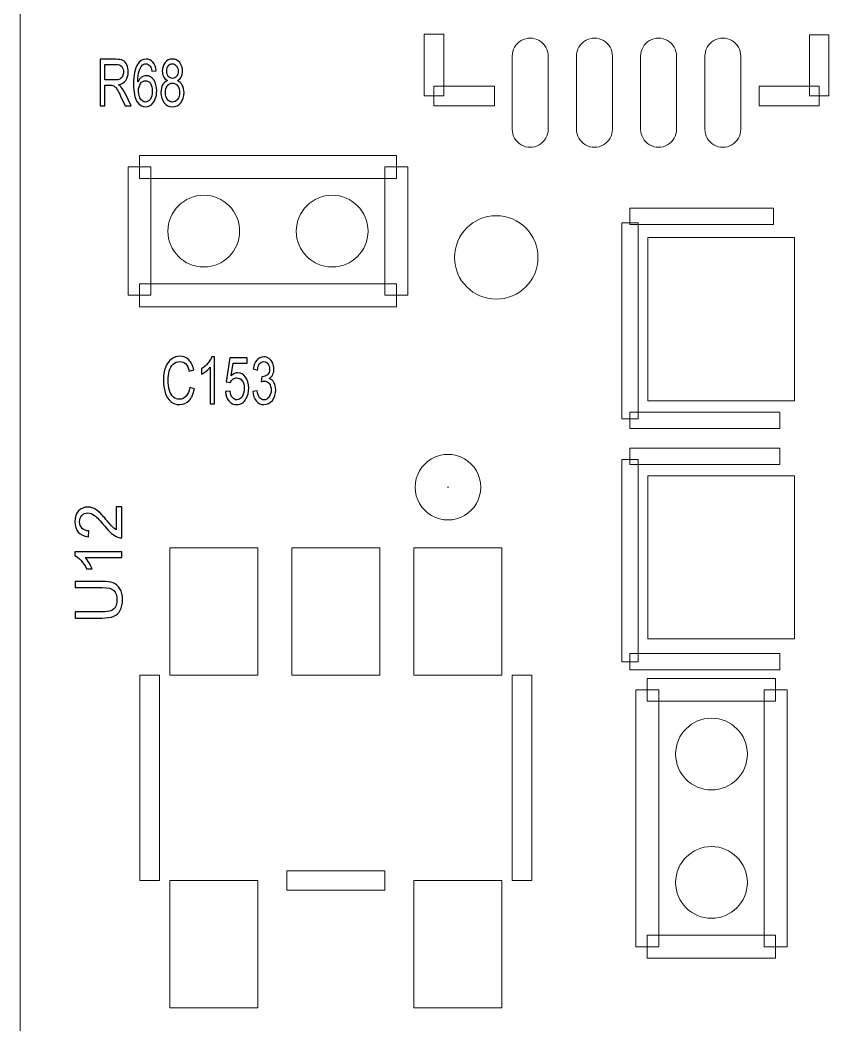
# Model space of a CAD drawing. Header units: millimetres. Extents: x -53.6 to 42.1, y -42.3 to 19.5.
# Drawn here: x -35.58 to -29.23, y -36.69 to -28.87 of the extents above; entities that cross this region are included whole.
import ezdxf

# ---------------------------------------------------------------- set-up
doc = ezdxf.new("R2010")
doc.units = ezdxf.units.MM
doc.header["$MEASUREMENT"] = 0
for name, color, linetype in [('BG_OUTLINE', 7, 'Continuous'), ('PG_SILKSCREEN_TOP', 7, 'Continuous'), ('PIN_TOP', 7, 'Continuous'), ('RD_SILKSCREEN_TOP', 7, 'Continuous')]:
    doc.layers.add(name, color=color, linetype=linetype)

msp = doc.modelspace()

# ---------------------------------------------------------------- linework, layer by layer
at = {"layer": 'BG_OUTLINE', "color": 3, "lineweight": 9}
msp.add_open_spline([(-35.58, -42.2737), (-35.58, -42.2737), (-35.58, 2.7261), (-35.58, 2.7261), (-35.58, 2.7261), (-35.58, 2.7261), (19.4199, 2.7261), (19.4199, 2.7261), (19.4199, 2.7261), (19.4199, 2.7261), (19.4199, -42.2737), (19.4199, -42.2737), (19.4199, -42.2737), (19.4199, -42.2737), (-35.58, -42.2737), (-35.58, -42.2737)], degree=3, knots=[0, 0, 0, 0, 0.25, 0.25, 0.25, 0.25, 0.5, 0.5, 0.5, 0.5, 0.75, 0.75, 0.75, 0.75, 1, 1, 1, 1], dxfattribs=at)
at = {"layer": 'PG_SILKSCREEN_TOP', "color": 6, "lineweight": 9}
for points, knots in [([(-32.4332, -28.9786), (-32.4332, -28.9786), (-32.2808, -28.9786), (-32.2808, -28.9786), (-32.2808, -28.9786), (-32.2808, -28.9786), (-32.2808, -29.4607), (-32.2808, -29.4607), (-32.2808, -29.4607), (-32.2808, -29.4607), (-32.4332, -29.4607), (-32.4332, -29.4607), (-32.4332, -29.4607), (-32.4332, -29.4607), (-32.4332, -28.9786), (-32.4332, -28.9786)], [0, 0, 0, 0, 0.25, 0.25, 0.25, 0.25, 0.5, 0.5, 0.5, 0.5, 0.75, 0.75, 0.75, 0.75, 1, 1, 1, 1]), ([(-29.2805, -29.4607), (-29.2805, -29.4607), (-29.4329, -29.4607), (-29.4329, -29.4607), (-29.4329, -29.4607), (-29.4329, -29.4607), (-29.4329, -28.9857), (-29.4329, -28.9857), (-29.4329, -28.9857), (-29.4329, -28.9857), (-29.2805, -28.9857), (-29.2805, -28.9857), (-29.2805, -28.9857), (-29.2805, -28.9857), (-29.2805, -29.4607), (-29.2805, -29.4607)], [0, 0, 0, 0, 0.25, 0.25, 0.25, 0.25, 0.5, 0.5, 0.5, 0.5, 0.75, 0.75, 0.75, 0.75, 1, 1, 1, 1]), ([(-32.357, -29.5369), (-32.357, -29.5369), (-32.357, -29.3845), (-32.357, -29.3845), (-32.357, -29.3845), (-32.357, -29.3845), (-31.884, -29.3845), (-31.884, -29.3845), (-31.884, -29.3845), (-31.884, -29.3845), (-31.884, -29.5369), (-31.884, -29.5369), (-31.884, -29.5369), (-31.884, -29.5369), (-32.357, -29.5369), (-32.357, -29.5369)], [0, 0, 0, 0, 0.25, 0.25, 0.25, 0.25, 0.5, 0.5, 0.5, 0.5, 0.75, 0.75, 0.75, 0.75, 1, 1, 1, 1]), ([(-29.8246, -29.5369), (-29.8246, -29.5369), (-29.8246, -29.3845), (-29.8246, -29.3845), (-29.8246, -29.3845), (-29.8246, -29.3845), (-29.3567, -29.3845), (-29.3567, -29.3845), (-29.3567, -29.3845), (-29.3567, -29.3845), (-29.3567, -29.5369), (-29.3567, -29.5369), (-29.3567, -29.5369), (-29.3567, -29.5369), (-29.8246, -29.5369), (-29.8246, -29.5369)], [0, 0, 0, 0, 0.25, 0.25, 0.25, 0.25, 0.5, 0.5, 0.5, 0.5, 0.75, 0.75, 0.75, 0.75, 1, 1, 1, 1]), ([(-34.6496, -30.1025), (-34.6496, -30.1025), (-34.6496, -29.9247), (-34.6496, -29.9247), (-34.6496, -29.9247), (-34.6496, -29.9247), (-32.6496, -29.9247), (-32.6496, -29.9247), (-32.6496, -29.9247), (-32.6496, -29.9247), (-32.6496, -30.1025), (-32.6496, -30.1025), (-32.6496, -30.1025), (-32.6496, -30.1025), (-34.6496, -30.1025), (-34.6496, -30.1025)], [0, 0, 0, 0, 0.25, 0.25, 0.25, 0.25, 0.5, 0.5, 0.5, 0.5, 0.75, 0.75, 0.75, 0.75, 1, 1, 1, 1]), ([(-34.5607, -31.0134), (-34.5607, -31.0134), (-34.7385, -31.0134), (-34.7385, -31.0134), (-34.7385, -31.0134), (-34.7385, -31.0134), (-34.7385, -30.0136), (-34.7385, -30.0136), (-34.7385, -30.0136), (-34.7385, -30.0136), (-34.5607, -30.0136), (-34.5607, -30.0136), (-34.5607, -30.0136), (-34.5607, -30.0136), (-34.5607, -31.0134), (-34.5607, -31.0134)], [0, 0, 0, 0, 0.25, 0.25, 0.25, 0.25, 0.5, 0.5, 0.5, 0.5, 0.75, 0.75, 0.75, 0.75, 1, 1, 1, 1]), ([(-32.7385, -30.0136), (-32.7385, -30.0136), (-32.5607, -30.0136), (-32.5607, -30.0136), (-32.5607, -30.0136), (-32.5607, -30.0136), (-32.5607, -31.0134), (-32.5607, -31.0134), (-32.5607, -31.0134), (-32.5607, -31.0134), (-32.7385, -31.0134), (-32.7385, -31.0134), (-32.7385, -31.0134), (-32.7385, -31.0134), (-32.7385, -30.0136), (-32.7385, -30.0136)], [0, 0, 0, 0, 0.25, 0.25, 0.25, 0.25, 0.5, 0.5, 0.5, 0.5, 0.75, 0.75, 0.75, 0.75, 1, 1, 1, 1]), ([(-29.7126, -30.3357), (-29.7126, -30.3357), (-29.7126, -30.4627), (-29.7126, -30.4627), (-29.7126, -30.4627), (-29.7126, -30.4627), (-30.8302, -30.4627), (-30.8302, -30.4627), (-30.8302, -30.4627), (-30.8302, -30.4627), (-30.8302, -30.3357), (-30.8302, -30.3357), (-30.8302, -30.3357), (-30.8302, -30.3357), (-29.7126, -30.3357), (-29.7126, -30.3357)], [0, 0, 0, 0, 0.25, 0.25, 0.25, 0.25, 0.5, 0.5, 0.5, 0.5, 0.75, 0.75, 0.75, 0.75, 1, 1, 1, 1]), ([(-30.8937, -30.45), (-30.8937, -30.45), (-30.7667, -30.45), (-30.7667, -30.45), (-30.7667, -30.45), (-30.7667, -30.45), (-30.7667, -31.974), (-30.7667, -31.974), (-30.7667, -31.974), (-30.7667, -31.974), (-30.8937, -31.974), (-30.8937, -31.974), (-30.8937, -31.974), (-30.8937, -31.974), (-30.8937, -30.45), (-30.8937, -30.45)], [0, 0, 0, 0, 0.25, 0.25, 0.25, 0.25, 0.5, 0.5, 0.5, 0.5, 0.75, 0.75, 0.75, 0.75, 1, 1, 1, 1]), ([(-32.6496, -30.9245), (-32.6496, -30.9245), (-32.6496, -31.1023), (-32.6496, -31.1023), (-32.6496, -31.1023), (-32.6496, -31.1023), (-34.6496, -31.1023), (-34.6496, -31.1023), (-34.6496, -31.1023), (-34.6496, -31.1023), (-34.6496, -30.9245), (-34.6496, -30.9245), (-34.6496, -30.9245), (-34.6496, -30.9245), (-32.6496, -30.9245), (-32.6496, -30.9245)], [0, 0, 0, 0, 0.25, 0.25, 0.25, 0.25, 0.5, 0.5, 0.5, 0.5, 0.75, 0.75, 0.75, 0.75, 1, 1, 1, 1]), ([(-30.8302, -32.0502), (-30.8302, -32.0502), (-30.8302, -31.9232), (-30.8302, -31.9232), (-30.8302, -31.9232), (-30.8302, -31.9232), (-29.6618, -31.9232), (-29.6618, -31.9232), (-29.6618, -31.9232), (-29.6618, -31.9232), (-29.6618, -32.0502), (-29.6618, -32.0502), (-29.6618, -32.0502), (-29.6618, -32.0502), (-30.8302, -32.0502), (-30.8302, -32.0502)], [0, 0, 0, 0, 0.25, 0.25, 0.25, 0.25, 0.5, 0.5, 0.5, 0.5, 0.75, 0.75, 0.75, 0.75, 1, 1, 1, 1]), ([(-30.8302, -32.3296), (-30.8302, -32.3296), (-30.8302, -32.2026), (-30.8302, -32.2026), (-30.8302, -32.2026), (-30.8302, -32.2026), (-29.6618, -32.2026), (-29.6618, -32.2026), (-29.6618, -32.2026), (-29.6618, -32.2026), (-29.6618, -32.3296), (-29.6618, -32.3296), (-29.6618, -32.3296), (-29.6618, -32.3296), (-30.8302, -32.3296), (-30.8302, -32.3296)], [0, 0, 0, 0, 0.25, 0.25, 0.25, 0.25, 0.5, 0.5, 0.5, 0.5, 0.75, 0.75, 0.75, 0.75, 1, 1, 1, 1]), ([(-32.503, -32.5074), (-32.503, -32.4161), (-32.4543, -32.3317), (-32.3752, -32.2861), (-32.3752, -32.2861), (-32.2962, -32.2404), (-32.1988, -32.2404), (-32.1197, -32.2861), (-32.1197, -32.2861), (-32.0407, -32.3317), (-31.992, -32.4161), (-31.992, -32.5074)], [0, 0, 0, 0, 0.333333, 0.333333, 0.333333, 0.333333, 0.666667, 0.666667, 0.666667, 0.666667, 1, 1, 1, 1]), ([(-30.7667, -33.8663), (-30.7667, -33.8663), (-30.8937, -33.8663), (-30.8937, -33.8663), (-30.8937, -33.8663), (-30.8937, -33.8663), (-30.8937, -32.2915), (-30.8937, -32.2915), (-30.8937, -32.2915), (-30.8937, -32.2915), (-30.7667, -32.2915), (-30.7667, -32.2915), (-30.7667, -32.2915), (-30.7667, -32.2915), (-30.7667, -33.8663), (-30.7667, -33.8663)], [0, 0, 0, 0, 0.25, 0.25, 0.25, 0.25, 0.5, 0.5, 0.5, 0.5, 0.75, 0.75, 0.75, 0.75, 1, 1, 1, 1]), ([(-31.992, -32.5074), (-31.992, -32.5986), (-32.0407, -32.683), (-32.1197, -32.7286), (-32.1197, -32.7286), (-32.1988, -32.7743), (-32.2962, -32.7743), (-32.3752, -32.7286), (-32.3752, -32.7286), (-32.4543, -32.683), (-32.503, -32.5986), (-32.503, -32.5074)], [0, 0, 0, 0, 0.333333, 0.333333, 0.333333, 0.333333, 0.666667, 0.666667, 0.666667, 0.666667, 1, 1, 1, 1]), ([(-32.246, -32.5074), (-32.246, -32.5068), (-32.2462, -32.5063), (-32.2467, -32.506), (-32.2467, -32.506), (-32.2472, -32.5058), (-32.2478, -32.5058), (-32.2482, -32.506), (-32.2482, -32.506), (-32.2487, -32.5063), (-32.249, -32.5068), (-32.249, -32.5074)], [0, 0, 0, 0, 0.333333, 0.333333, 0.333333, 0.333333, 0.666667, 0.666667, 0.666667, 0.666667, 1, 1, 1, 1]), ([(-32.249, -32.5074), (-32.249, -32.5079), (-32.2487, -32.5084), (-32.2482, -32.5087), (-32.2482, -32.5087), (-32.2478, -32.5089), (-32.2472, -32.5089), (-32.2467, -32.5087), (-32.2467, -32.5087), (-32.2462, -32.5084), (-32.246, -32.5079), (-32.246, -32.5074)], [0, 0, 0, 0, 0.333333, 0.333333, 0.333333, 0.333333, 0.666667, 0.666667, 0.666667, 0.666667, 1, 1, 1, 1]), ([(-29.6618, -33.8028), (-29.6618, -33.8028), (-29.6618, -33.9298), (-29.6618, -33.9298), (-29.6618, -33.9298), (-29.6618, -33.9298), (-30.8302, -33.9298), (-30.8302, -33.9298), (-30.8302, -33.9298), (-30.8302, -33.9298), (-30.8302, -33.8028), (-30.8302, -33.8028), (-30.8302, -33.8028), (-30.8302, -33.8028), (-29.6618, -33.8028), (-29.6618, -33.8028)], [0, 0, 0, 0, 0.25, 0.25, 0.25, 0.25, 0.5, 0.5, 0.5, 0.5, 0.75, 0.75, 0.75, 0.75, 1, 1, 1, 1]), ([(-34.4952, -35.5706), (-34.4952, -35.5706), (-34.6476, -35.5706), (-34.6476, -35.5706), (-34.6476, -35.5706), (-34.6476, -35.5706), (-34.6476, -33.9704), (-34.6476, -33.9704), (-34.6476, -33.9704), (-34.6476, -33.9704), (-34.4952, -33.9704), (-34.4952, -33.9704), (-34.4952, -33.9704), (-34.4952, -33.9704), (-34.4952, -35.5706), (-34.4952, -35.5706)], [0, 0, 0, 0, 0.25, 0.25, 0.25, 0.25, 0.5, 0.5, 0.5, 0.5, 0.75, 0.75, 0.75, 0.75, 1, 1, 1, 1]), ([(-31.7474, -33.9704), (-31.7474, -33.9704), (-31.595, -33.9704), (-31.595, -33.9704), (-31.595, -33.9704), (-31.595, -33.9704), (-31.595, -35.5706), (-31.595, -35.5706), (-31.595, -35.5706), (-31.595, -35.5706), (-31.7474, -35.5706), (-31.7474, -35.5706), (-31.7474, -35.5706), (-31.7474, -35.5706), (-31.7474, -33.9704), (-31.7474, -33.9704)], [0, 0, 0, 0, 0.25, 0.25, 0.25, 0.25, 0.5, 0.5, 0.5, 0.5, 0.75, 0.75, 0.75, 0.75, 1, 1, 1, 1]), ([(-30.6951, -34.1744), (-30.6951, -34.1744), (-30.6951, -33.9966), (-30.6951, -33.9966), (-30.6951, -33.9966), (-30.6951, -33.9966), (-29.6953, -33.9966), (-29.6953, -33.9966), (-29.6953, -33.9966), (-29.6953, -33.9966), (-29.6953, -34.1744), (-29.6953, -34.1744), (-29.6953, -34.1744), (-29.6953, -34.1744), (-30.6951, -34.1744), (-30.6951, -34.1744)], [0, 0, 0, 0, 0.25, 0.25, 0.25, 0.25, 0.5, 0.5, 0.5, 0.5, 0.75, 0.75, 0.75, 0.75, 1, 1, 1, 1]), ([(-30.6062, -36.0855), (-30.6062, -36.0855), (-30.784, -36.0855), (-30.784, -36.0855), (-30.784, -36.0855), (-30.784, -36.0855), (-30.784, -34.0855), (-30.784, -34.0855), (-30.784, -34.0855), (-30.784, -34.0855), (-30.6062, -34.0855), (-30.6062, -34.0855), (-30.6062, -34.0855), (-30.6062, -34.0855), (-30.6062, -36.0855), (-30.6062, -36.0855)], [0, 0, 0, 0, 0.25, 0.25, 0.25, 0.25, 0.5, 0.5, 0.5, 0.5, 0.75, 0.75, 0.75, 0.75, 1, 1, 1, 1]), ([(-29.7842, -34.0855), (-29.7842, -34.0855), (-29.6064, -34.0855), (-29.6064, -34.0855), (-29.6064, -34.0855), (-29.6064, -34.0855), (-29.6064, -36.0855), (-29.6064, -36.0855), (-29.6064, -36.0855), (-29.6064, -36.0855), (-29.7842, -36.0855), (-29.7842, -36.0855), (-29.7842, -36.0855), (-29.7842, -36.0855), (-29.7842, -34.0855), (-29.7842, -34.0855)], [0, 0, 0, 0, 0.25, 0.25, 0.25, 0.25, 0.5, 0.5, 0.5, 0.5, 0.75, 0.75, 0.75, 0.75, 1, 1, 1, 1]), ([(-32.7403, -35.4944), (-32.7403, -35.4944), (-32.7403, -35.6468), (-32.7403, -35.6468), (-32.7403, -35.6468), (-32.7403, -35.6468), (-33.5023, -35.6468), (-33.5023, -35.6468), (-33.5023, -35.6468), (-33.5023, -35.6468), (-33.5023, -35.4944), (-33.5023, -35.4944), (-33.5023, -35.4944), (-33.5023, -35.4944), (-32.7403, -35.4944), (-32.7403, -35.4944)], [0, 0, 0, 0, 0.25, 0.25, 0.25, 0.25, 0.5, 0.5, 0.5, 0.5, 0.75, 0.75, 0.75, 0.75, 1, 1, 1, 1]), ([(-29.6953, -35.9966), (-29.6953, -35.9966), (-29.6953, -36.1744), (-29.6953, -36.1744), (-29.6953, -36.1744), (-29.6953, -36.1744), (-30.6951, -36.1744), (-30.6951, -36.1744), (-30.6951, -36.1744), (-30.6951, -36.1744), (-30.6951, -35.9966), (-30.6951, -35.9966), (-30.6951, -35.9966), (-30.6951, -35.9966), (-29.6953, -35.9966), (-29.6953, -35.9966)], [0, 0, 0, 0, 0.25, 0.25, 0.25, 0.25, 0.5, 0.5, 0.5, 0.5, 0.75, 0.75, 0.75, 0.75, 1, 1, 1, 1])]:
    msp.add_open_spline(points, degree=3, knots=knots, dxfattribs=at)
at = {"layer": 'PIN_TOP', "lineweight": 9}
for points, knots in [([(-31.7471, -29.7204), (-31.7471, -29.7204), (-31.7471, -29.1505), (-31.7471, -29.1505), (-31.7471, -29.1505), (-31.7471, -29.1004), (-31.7203, -29.0542), (-31.677, -29.0292), (-31.677, -29.0292), (-31.6337, -29.0041), (-31.5802, -29.0041), (-31.5369, -29.0292), (-31.5369, -29.0292), (-31.4936, -29.0542), (-31.4669, -29.1004), (-31.4669, -29.1505), (-31.4669, -29.1505), (-31.4669, -29.1505), (-31.4669, -29.7204), (-31.4669, -29.7204), (-31.4669, -29.7204), (-31.4669, -29.7705), (-31.4936, -29.8167), (-31.5369, -29.8417), (-31.5369, -29.8417), (-31.5802, -29.8668), (-31.6337, -29.8668), (-31.677, -29.8417), (-31.677, -29.8417), (-31.7203, -29.8167), (-31.7471, -29.7705), (-31.7471, -29.7204)], [0, 0, 0, 0, 0.125, 0.125, 0.125, 0.125, 0.25, 0.25, 0.25, 0.25, 0.375, 0.375, 0.375, 0.375, 0.5, 0.5, 0.5, 0.5, 0.625, 0.625, 0.625, 0.625, 0.75, 0.75, 0.75, 0.75, 0.875, 0.875, 0.875, 0.875, 1, 1, 1, 1]), ([(-31.2469, -29.7204), (-31.2469, -29.7204), (-31.2469, -29.1505), (-31.2469, -29.1505), (-31.2469, -29.1505), (-31.2469, -29.1004), (-31.2201, -29.0542), (-31.1768, -29.0292), (-31.1768, -29.0292), (-31.1335, -29.0041), (-31.08, -29.0041), (-31.0367, -29.0292), (-31.0367, -29.0292), (-30.9934, -29.0542), (-30.9667, -29.1004), (-30.9667, -29.1505), (-30.9667, -29.1505), (-30.9667, -29.1505), (-30.9667, -29.7204), (-30.9667, -29.7204), (-30.9667, -29.7204), (-30.9667, -29.7705), (-30.9934, -29.8167), (-31.0367, -29.8417), (-31.0367, -29.8417), (-31.08, -29.8668), (-31.1335, -29.8668), (-31.1768, -29.8417), (-31.1768, -29.8417), (-31.2201, -29.8167), (-31.2469, -29.7705), (-31.2469, -29.7204)], [0, 0, 0, 0, 0.125, 0.125, 0.125, 0.125, 0.25, 0.25, 0.25, 0.25, 0.375, 0.375, 0.375, 0.375, 0.5, 0.5, 0.5, 0.5, 0.625, 0.625, 0.625, 0.625, 0.75, 0.75, 0.75, 0.75, 0.875, 0.875, 0.875, 0.875, 1, 1, 1, 1]), ([(-30.7471, -29.7204), (-30.7471, -29.7204), (-30.7471, -29.1505), (-30.7471, -29.1505), (-30.7471, -29.1505), (-30.7471, -29.1004), (-30.7203, -29.0542), (-30.677, -29.0292), (-30.677, -29.0292), (-30.6337, -29.0041), (-30.5802, -29.0041), (-30.5369, -29.0292), (-30.5369, -29.0292), (-30.4936, -29.0542), (-30.4669, -29.1004), (-30.4669, -29.1505), (-30.4669, -29.1505), (-30.4669, -29.1505), (-30.4669, -29.7204), (-30.4669, -29.7204), (-30.4669, -29.7204), (-30.4669, -29.7705), (-30.4936, -29.8167), (-30.5369, -29.8417), (-30.5369, -29.8417), (-30.5802, -29.8668), (-30.6337, -29.8668), (-30.677, -29.8417), (-30.677, -29.8417), (-30.7203, -29.8167), (-30.7471, -29.7705), (-30.7471, -29.7204)], [0, 0, 0, 0, 0.125, 0.125, 0.125, 0.125, 0.25, 0.25, 0.25, 0.25, 0.375, 0.375, 0.375, 0.375, 0.5, 0.5, 0.5, 0.5, 0.625, 0.625, 0.625, 0.625, 0.75, 0.75, 0.75, 0.75, 0.875, 0.875, 0.875, 0.875, 1, 1, 1, 1]), ([(-30.2469, -29.7204), (-30.2469, -29.7204), (-30.2469, -29.1505), (-30.2469, -29.1505), (-30.2469, -29.1505), (-30.2469, -29.1004), (-30.2201, -29.0542), (-30.1768, -29.0292), (-30.1768, -29.0292), (-30.1335, -29.0041), (-30.08, -29.0041), (-30.0367, -29.0292), (-30.0367, -29.0292), (-29.9934, -29.0542), (-29.9667, -29.1004), (-29.9667, -29.1505), (-29.9667, -29.1505), (-29.9667, -29.1505), (-29.9667, -29.7204), (-29.9667, -29.7204), (-29.9667, -29.7204), (-29.9667, -29.7705), (-29.9934, -29.8167), (-30.0367, -29.8417), (-30.0367, -29.8417), (-30.08, -29.8668), (-30.1335, -29.8668), (-30.1768, -29.8417), (-30.1768, -29.8417), (-30.2201, -29.8167), (-30.2469, -29.7705), (-30.2469, -29.7204)], [0, 0, 0, 0, 0.125, 0.125, 0.125, 0.125, 0.25, 0.25, 0.25, 0.25, 0.375, 0.375, 0.375, 0.375, 0.5, 0.5, 0.5, 0.5, 0.625, 0.625, 0.625, 0.625, 0.75, 0.75, 0.75, 0.75, 0.875, 0.875, 0.875, 0.875, 1, 1, 1, 1]), ([(-33.8701, -30.5135), (-33.8701, -30.3591), (-33.9951, -30.2341), (-34.1494, -30.2341), (-34.1494, -30.2341), (-34.3038, -30.234), (-34.4288, -30.3591), (-34.4288, -30.5134), (-34.4288, -30.5134), (-34.4289, -30.6678), (-34.3038, -30.7928), (-34.1495, -30.7928), (-34.1495, -30.7928), (-33.9951, -30.7929), (-33.8701, -30.6678), (-33.8701, -30.5135)], [0, 0, 0, 0, 0.25, 0.25, 0.25, 0.25, 0.5, 0.5, 0.5, 0.5, 0.75, 0.75, 0.75, 0.75, 1, 1, 1, 1]), ([(-32.8703, -30.5135), (-32.8703, -30.3591), (-32.9953, -30.2341), (-33.1496, -30.2341), (-33.1496, -30.2341), (-33.304, -30.234), (-33.429, -30.3591), (-33.429, -30.5134), (-33.429, -30.5134), (-33.4291, -30.6678), (-33.304, -30.7928), (-33.1497, -30.7928), (-33.1497, -30.7928), (-32.9953, -30.7929), (-32.8703, -30.6678), (-32.8703, -30.5135)], [0, 0, 0, 0, 0.25, 0.25, 0.25, 0.25, 0.5, 0.5, 0.5, 0.5, 0.75, 0.75, 0.75, 0.75, 1, 1, 1, 1]), ([(-31.5466, -30.7185), (-31.5466, -30.539), (-31.6921, -30.3935), (-31.8715, -30.3935), (-31.8715, -30.3935), (-32.051, -30.3934), (-32.1965, -30.539), (-32.1965, -30.7184), (-32.1965, -30.7184), (-32.1966, -30.8979), (-32.051, -31.0434), (-31.8716, -31.0434), (-31.8716, -31.0434), (-31.6921, -31.0435), (-31.5466, -30.8979), (-31.5466, -30.7185)], [0, 0, 0, 0, 0.25, 0.25, 0.25, 0.25, 0.5, 0.5, 0.5, 0.5, 0.75, 0.75, 0.75, 0.75, 1, 1, 1, 1]), ([(-30.6905, -31.8343), (-30.6905, -31.8343), (-30.6905, -30.5643), (-30.6905, -30.5643), (-30.6905, -30.5643), (-30.6905, -30.5643), (-29.5475, -30.5643), (-29.5475, -30.5643), (-29.5475, -30.5643), (-29.5475, -30.5643), (-29.5475, -31.8343), (-29.5475, -31.8343), (-29.5475, -31.8343), (-29.5475, -31.8343), (-30.6905, -31.8343), (-30.6905, -31.8343)], [0, 0, 0, 0, 0.25, 0.25, 0.25, 0.25, 0.5, 0.5, 0.5, 0.5, 0.75, 0.75, 0.75, 0.75, 1, 1, 1, 1]), ([(-29.5475, -32.4185), (-29.5475, -32.4185), (-29.5475, -33.6885), (-29.5475, -33.6885), (-29.5475, -33.6885), (-29.5475, -33.6885), (-30.6905, -33.6885), (-30.6905, -33.6885), (-30.6905, -33.6885), (-30.6905, -33.6885), (-30.6905, -32.4185), (-30.6905, -32.4185), (-30.6905, -32.4185), (-30.6905, -32.4185), (-29.5475, -32.4185), (-29.5475, -32.4185)], [0, 0, 0, 0, 0.25, 0.25, 0.25, 0.25, 0.5, 0.5, 0.5, 0.5, 0.75, 0.75, 0.75, 0.75, 1, 1, 1, 1]), ([(-33.7284, -32.9803), (-33.7284, -32.9803), (-33.7284, -33.9709), (-33.7284, -33.9709), (-33.7284, -33.9709), (-33.7284, -33.9709), (-34.4142, -33.9709), (-34.4142, -33.9709), (-34.4142, -33.9709), (-34.4142, -33.9709), (-34.4142, -32.9803), (-34.4142, -32.9803), (-34.4142, -32.9803), (-34.4142, -32.9803), (-33.7284, -32.9803), (-33.7284, -32.9803)], [0, 0, 0, 0, 0.25, 0.25, 0.25, 0.25, 0.5, 0.5, 0.5, 0.5, 0.75, 0.75, 0.75, 0.75, 1, 1, 1, 1]), ([(-32.7784, -32.9803), (-32.7784, -32.9803), (-32.7784, -33.9709), (-32.7784, -33.9709), (-32.7784, -33.9709), (-32.7784, -33.9709), (-33.4642, -33.9709), (-33.4642, -33.9709), (-33.4642, -33.9709), (-33.4642, -33.9709), (-33.4642, -32.9803), (-33.4642, -32.9803), (-33.4642, -32.9803), (-33.4642, -32.9803), (-32.7784, -32.9803), (-32.7784, -32.9803)], [0, 0, 0, 0, 0.25, 0.25, 0.25, 0.25, 0.5, 0.5, 0.5, 0.5, 0.75, 0.75, 0.75, 0.75, 1, 1, 1, 1]), ([(-31.8284, -32.9803), (-31.8284, -32.9803), (-31.8284, -33.9709), (-31.8284, -33.9709), (-31.8284, -33.9709), (-31.8284, -33.9709), (-32.5142, -33.9709), (-32.5142, -33.9709), (-32.5142, -33.9709), (-32.5142, -33.9709), (-32.5142, -32.9803), (-32.5142, -32.9803), (-32.5142, -32.9803), (-32.5142, -32.9803), (-31.8284, -32.9803), (-31.8284, -32.9803)], [0, 0, 0, 0, 0.25, 0.25, 0.25, 0.25, 0.5, 0.5, 0.5, 0.5, 0.75, 0.75, 0.75, 0.75, 1, 1, 1, 1]), ([(-29.9158, -34.5856), (-29.9158, -34.4312), (-30.0408, -34.3062), (-30.1951, -34.3062), (-30.1951, -34.3062), (-30.3495, -34.3061), (-30.4745, -34.4312), (-30.4745, -34.5855), (-30.4745, -34.5855), (-30.4746, -34.7399), (-30.3495, -34.8649), (-30.1952, -34.8649), (-30.1952, -34.8649), (-30.0408, -34.865), (-29.9158, -34.7399), (-29.9158, -34.5856)], [0, 0, 0, 0, 0.25, 0.25, 0.25, 0.25, 0.5, 0.5, 0.5, 0.5, 0.75, 0.75, 0.75, 0.75, 1, 1, 1, 1]), ([(-29.9158, -35.5854), (-29.9158, -35.431), (-30.0408, -35.306), (-30.1951, -35.306), (-30.1951, -35.306), (-30.3495, -35.3059), (-30.4745, -35.431), (-30.4745, -35.5853), (-30.4745, -35.5853), (-30.4746, -35.7397), (-30.3495, -35.8647), (-30.1952, -35.8647), (-30.1952, -35.8647), (-30.0408, -35.8648), (-29.9158, -35.7397), (-29.9158, -35.5854)], [0, 0, 0, 0, 0.25, 0.25, 0.25, 0.25, 0.5, 0.5, 0.5, 0.5, 0.75, 0.75, 0.75, 0.75, 1, 1, 1, 1]), ([(-33.7284, -35.5701), (-33.7284, -35.5701), (-33.7284, -36.5607), (-33.7284, -36.5607), (-33.7284, -36.5607), (-33.7284, -36.5607), (-34.4142, -36.5607), (-34.4142, -36.5607), (-34.4142, -36.5607), (-34.4142, -36.5607), (-34.4142, -35.5701), (-34.4142, -35.5701), (-34.4142, -35.5701), (-34.4142, -35.5701), (-33.7284, -35.5701), (-33.7284, -35.5701)], [0, 0, 0, 0, 0.25, 0.25, 0.25, 0.25, 0.5, 0.5, 0.5, 0.5, 0.75, 0.75, 0.75, 0.75, 1, 1, 1, 1]), ([(-31.8284, -35.5701), (-31.8284, -35.5701), (-31.8284, -36.5607), (-31.8284, -36.5607), (-31.8284, -36.5607), (-31.8284, -36.5607), (-32.5142, -36.5607), (-32.5142, -36.5607), (-32.5142, -36.5607), (-32.5142, -36.5607), (-32.5142, -35.5701), (-32.5142, -35.5701), (-32.5142, -35.5701), (-32.5142, -35.5701), (-31.8284, -35.5701), (-31.8284, -35.5701)], [0, 0, 0, 0, 0.25, 0.25, 0.25, 0.25, 0.5, 0.5, 0.5, 0.5, 0.75, 0.75, 0.75, 0.75, 1, 1, 1, 1])]:
    msp.add_open_spline(points, degree=3, knots=knots, dxfattribs=at)
at = {"layer": 'RD_SILKSCREEN_TOP', "color": 8}
for points, knots in [([(-34.9556, -29.5389), (-34.9556, -29.5389), (-34.9556, -29.1753), (-34.9556, -29.1753), (-34.9556, -29.1753), (-34.9556, -29.1753), (-34.8347, -29.1753), (-34.8347, -29.1753), (-34.8347, -29.1753), (-34.8104, -29.1753), (-34.792, -29.1786), (-34.7793, -29.1851), (-34.7793, -29.1851), (-34.7667, -29.1916), (-34.7566, -29.2031), (-34.7489, -29.2196), (-34.7489, -29.2196), (-34.7414, -29.2362), (-34.7376, -29.2545), (-34.7376, -29.2745), (-34.7376, -29.2745), (-34.7376, -29.3003), (-34.7439, -29.322), (-34.7564, -29.3397), (-34.7564, -29.3397), (-34.7689, -29.3574), (-34.7883, -29.3686), (-34.8144, -29.3735), (-34.8144, -29.3735), (-34.8048, -29.3796), (-34.7976, -29.3856), (-34.7927, -29.3916), (-34.7927, -29.3916), (-34.7821, -29.4044), (-34.7722, -29.4206), (-34.7627, -29.4399), (-34.7627, -29.4399), (-34.7627, -29.4399), (-34.7153, -29.5389), (-34.7153, -29.5389), (-34.7153, -29.5389), (-34.7153, -29.5389), (-34.7607, -29.5389), (-34.7607, -29.5389), (-34.7607, -29.5389), (-34.7607, -29.5389), (-34.7968, -29.4632), (-34.7968, -29.4632), (-34.7968, -29.4632), (-34.8073, -29.4414), (-34.816, -29.4247), (-34.8228, -29.4132), (-34.8228, -29.4132), (-34.8297, -29.4016), (-34.8358, -29.3934), (-34.8412, -29.3889), (-34.8412, -29.3889), (-34.8466, -29.3842), (-34.852, -29.381), (-34.8576, -29.3791), (-34.8576, -29.3791), (-34.8617, -29.378), (-34.8684, -29.3774), (-34.8778, -29.3774), (-34.8778, -29.3774), (-34.8778, -29.3774), (-34.9195, -29.3774), (-34.9195, -29.3774), (-34.9195, -29.3774), (-34.9195, -29.3774), (-34.9195, -29.5389), (-34.9195, -29.5389), (-34.9195, -29.5389), (-34.9195, -29.5389), (-34.9556, -29.5389), (-34.9556, -29.5389)], [0, 0, 0, 0, 0.052632, 0.052632, 0.052632, 0.052632, 0.105263, 0.105263, 0.105263, 0.105263, 0.157895, 0.157895, 0.157895, 0.157895, 0.210526, 0.210526, 0.210526, 0.210526, 0.263158, 0.263158, 0.263158, 0.263158, 0.315789, 0.315789, 0.315789, 0.315789, 0.368421, 0.368421, 0.368421, 0.368421, 0.421053, 0.421053, 0.421053, 0.421053, 0.473684, 0.473684, 0.473684, 0.473684, 0.526316, 0.526316, 0.526316, 0.526316, 0.578947, 0.578947, 0.578947, 0.578947, 0.631579, 0.631579, 0.631579, 0.631579, 0.684211, 0.684211, 0.684211, 0.684211, 0.736842, 0.736842, 0.736842, 0.736842, 0.789474, 0.789474, 0.789474, 0.789474, 0.842105, 0.842105, 0.842105, 0.842105, 0.894737, 0.894737, 0.894737, 0.894737, 0.947368, 0.947368, 0.947368, 0.947368, 1, 1, 1, 1]), ([(-34.5209, -29.2643), (-34.5209, -29.2643), (-34.5541, -29.2678), (-34.5541, -29.2678), (-34.5541, -29.2678), (-34.5571, -29.2503), (-34.5613, -29.2375), (-34.5668, -29.2296), (-34.5668, -29.2296), (-34.5758, -29.2168), (-34.587, -29.2105), (-34.6003, -29.2105), (-34.6003, -29.2105), (-34.611, -29.2105), (-34.6203, -29.2145), (-34.6284, -29.2224), (-34.6284, -29.2224), (-34.6389, -29.2327), (-34.6472, -29.2476), (-34.6533, -29.2673), (-34.6533, -29.2673), (-34.6593, -29.2869), (-34.6626, -29.315), (-34.6628, -29.3514), (-34.6628, -29.3514), (-34.6547, -29.335), (-34.6448, -29.3228), (-34.6332, -29.3149), (-34.6332, -29.3149), (-34.6216, -29.307), (-34.6093, -29.303), (-34.5966, -29.303), (-34.5966, -29.303), (-34.5742, -29.303), (-34.5552, -29.3139), (-34.5396, -29.3359), (-34.5396, -29.3359), (-34.5238, -29.3578), (-34.516, -29.3861), (-34.516, -29.4208), (-34.516, -29.4208), (-34.516, -29.4437), (-34.5197, -29.4648), (-34.5271, -29.4845), (-34.5271, -29.4845), (-34.5344, -29.504), (-34.5446, -29.5191), (-34.5575, -29.5295), (-34.5575, -29.5295), (-34.5704, -29.5399), (-34.585, -29.5451), (-34.6014, -29.5451), (-34.6014, -29.5451), (-34.6293, -29.5451), (-34.652, -29.5314), (-34.6696, -29.504), (-34.6696, -29.504), (-34.6873, -29.4767), (-34.6961, -29.4315), (-34.6961, -29.3687), (-34.6961, -29.3687), (-34.6961, -29.2984), (-34.6863, -29.2474), (-34.6668, -29.2155), (-34.6668, -29.2155), (-34.6499, -29.1877), (-34.627, -29.1737), (-34.5982, -29.1737), (-34.5982, -29.1737), (-34.5768, -29.1737), (-34.5592, -29.1818), (-34.5455, -29.1979), (-34.5455, -29.1979), (-34.5318, -29.2139), (-34.5236, -29.236), (-34.5209, -29.2643)], [0, 0, 0, 0, 0.052632, 0.052632, 0.052632, 0.052632, 0.105263, 0.105263, 0.105263, 0.105263, 0.157895, 0.157895, 0.157895, 0.157895, 0.210526, 0.210526, 0.210526, 0.210526, 0.263158, 0.263158, 0.263158, 0.263158, 0.315789, 0.315789, 0.315789, 0.315789, 0.368421, 0.368421, 0.368421, 0.368421, 0.421053, 0.421053, 0.421053, 0.421053, 0.473684, 0.473684, 0.473684, 0.473684, 0.526316, 0.526316, 0.526316, 0.526316, 0.578947, 0.578947, 0.578947, 0.578947, 0.631579, 0.631579, 0.631579, 0.631579, 0.684211, 0.684211, 0.684211, 0.684211, 0.736842, 0.736842, 0.736842, 0.736842, 0.789474, 0.789474, 0.789474, 0.789474, 0.842105, 0.842105, 0.842105, 0.842105, 0.894737, 0.894737, 0.894737, 0.894737, 0.947368, 0.947368, 0.947368, 0.947368, 1, 1, 1, 1]), ([(-34.4312, -29.3417), (-34.4451, -29.3349), (-34.4554, -29.3253), (-34.4622, -29.3127), (-34.4622, -29.3127), (-34.4688, -29.3001), (-34.4722, -29.2851), (-34.4722, -29.2675), (-34.4722, -29.2675), (-34.4722, -29.241), (-34.4651, -29.2189), (-34.4508, -29.2008), (-34.4508, -29.2008), (-34.4365, -29.1828), (-34.4176, -29.1737), (-34.3939, -29.1737), (-34.3939, -29.1737), (-34.37, -29.1737), (-34.3509, -29.183), (-34.3364, -29.2014), (-34.3364, -29.2014), (-34.3219, -29.2199), (-34.3146, -29.2423), (-34.3146, -29.2688), (-34.3146, -29.2688), (-34.3146, -29.2857), (-34.3179, -29.3003), (-34.3245, -29.3128), (-34.3245, -29.3128), (-34.3312, -29.3253), (-34.3412, -29.3349), (-34.3548, -29.3417), (-34.3548, -29.3417), (-34.3381, -29.349), (-34.3253, -29.3607), (-34.3166, -29.3769), (-34.3166, -29.3769), (-34.3079, -29.3931), (-34.3034, -29.4125), (-34.3034, -29.4349), (-34.3034, -29.4349), (-34.3034, -29.4661), (-34.3117, -29.4922), (-34.3282, -29.5133), (-34.3282, -29.5133), (-34.3447, -29.5345), (-34.3664, -29.5451), (-34.3933, -29.5451), (-34.3933, -29.5451), (-34.4202, -29.5451), (-34.4419, -29.5345), (-34.4584, -29.5132), (-34.4584, -29.5132), (-34.4749, -29.492), (-34.4832, -29.4655), (-34.4832, -29.4337), (-34.4832, -29.4337), (-34.4832, -29.4101), (-34.4786, -29.3903), (-34.4696, -29.3743), (-34.4696, -29.3743), (-34.4607, -29.3584), (-34.4479, -29.3475), (-34.4312, -29.3417)], [0, 0, 0, 0, 0.0625, 0.0625, 0.0625, 0.0625, 0.125, 0.125, 0.125, 0.125, 0.1875, 0.1875, 0.1875, 0.1875, 0.25, 0.25, 0.25, 0.25, 0.3125, 0.3125, 0.3125, 0.3125, 0.375, 0.375, 0.375, 0.375, 0.4375, 0.4375, 0.4375, 0.4375, 0.5, 0.5, 0.5, 0.5, 0.5625, 0.5625, 0.5625, 0.5625, 0.625, 0.625, 0.625, 0.625, 0.6875, 0.6875, 0.6875, 0.6875, 0.75, 0.75, 0.75, 0.75, 0.8125, 0.8125, 0.8125, 0.8125, 0.875, 0.875, 0.875, 0.875, 0.9375, 0.9375, 0.9375, 0.9375, 1, 1, 1, 1]), ([(-34.9195, -29.3358), (-34.9195, -29.3358), (-34.842, -29.3358), (-34.842, -29.3358), (-34.842, -29.3358), (-34.8256, -29.3358), (-34.8126, -29.3335), (-34.8033, -29.3289), (-34.8033, -29.3289), (-34.794, -29.3244), (-34.7869, -29.3171), (-34.782, -29.3071), (-34.782, -29.3071), (-34.7772, -29.2971), (-34.7748, -29.2863), (-34.7748, -29.2745), (-34.7748, -29.2745), (-34.7748, -29.2573), (-34.7795, -29.2432), (-34.7889, -29.2321), (-34.7889, -29.2321), (-34.7982, -29.221), (-34.813, -29.2155), (-34.8333, -29.2155), (-34.8333, -29.2155), (-34.8333, -29.2155), (-34.9195, -29.2155), (-34.9195, -29.2155), (-34.9195, -29.2155), (-34.9195, -29.2155), (-34.9195, -29.3358), (-34.9195, -29.3358)], [0, 0, 0, 0, 0.125, 0.125, 0.125, 0.125, 0.25, 0.25, 0.25, 0.25, 0.375, 0.375, 0.375, 0.375, 0.5, 0.5, 0.5, 0.5, 0.625, 0.625, 0.625, 0.625, 0.75, 0.75, 0.75, 0.75, 0.875, 0.875, 0.875, 0.875, 1, 1, 1, 1]), ([(-34.4379, -29.266), (-34.4379, -29.2832), (-34.4338, -29.2973), (-34.4255, -29.3082), (-34.4255, -29.3082), (-34.4172, -29.3191), (-34.4064, -29.3246), (-34.3932, -29.3246), (-34.3932, -29.3246), (-34.3802, -29.3246), (-34.3696, -29.3192), (-34.3614, -29.3084), (-34.3614, -29.3084), (-34.3531, -29.2975), (-34.349, -29.2842), (-34.349, -29.2686), (-34.349, -29.2686), (-34.349, -29.2521), (-34.3532, -29.2384), (-34.3617, -29.2272), (-34.3617, -29.2272), (-34.3703, -29.2161), (-34.3808, -29.2105), (-34.3935, -29.2105), (-34.3935, -29.2105), (-34.4063, -29.2105), (-34.4168, -29.216), (-34.4253, -29.2268), (-34.4253, -29.2268), (-34.4338, -29.2377), (-34.4379, -29.2509), (-34.4379, -29.266)], [0, 0, 0, 0, 0.125, 0.125, 0.125, 0.125, 0.25, 0.25, 0.25, 0.25, 0.375, 0.375, 0.375, 0.375, 0.5, 0.5, 0.5, 0.5, 0.625, 0.625, 0.625, 0.625, 0.75, 0.75, 0.75, 0.75, 0.875, 0.875, 0.875, 0.875, 1, 1, 1, 1]), ([(-34.6576, -29.421), (-34.6576, -29.4365), (-34.6551, -29.4512), (-34.6502, -29.4652), (-34.6502, -29.4652), (-34.6453, -29.4793), (-34.6385, -29.49), (-34.6297, -29.4973), (-34.6297, -29.4973), (-34.6208, -29.5047), (-34.6116, -29.5084), (-34.602, -29.5084), (-34.602, -29.5084), (-34.5878, -29.5084), (-34.5756, -29.5008), (-34.5655, -29.4856), (-34.5655, -29.4856), (-34.5553, -29.4703), (-34.5503, -29.4497), (-34.5503, -29.4236), (-34.5503, -29.4236), (-34.5503, -29.3984), (-34.5553, -29.3786), (-34.5653, -29.3641), (-34.5653, -29.3641), (-34.5753, -29.3497), (-34.588, -29.3425), (-34.6032, -29.3425), (-34.6032, -29.3425), (-34.6184, -29.3425), (-34.6312, -29.3497), (-34.6418, -29.3641), (-34.6418, -29.3641), (-34.6523, -29.3786), (-34.6576, -29.3976), (-34.6576, -29.421)], [0, 0, 0, 0, 0.111111, 0.111111, 0.111111, 0.111111, 0.222222, 0.222222, 0.222222, 0.222222, 0.333333, 0.333333, 0.333333, 0.333333, 0.444444, 0.444444, 0.444444, 0.444444, 0.555556, 0.555556, 0.555556, 0.555556, 0.666667, 0.666667, 0.666667, 0.666667, 0.777778, 0.777778, 0.777778, 0.777778, 0.888889, 0.888889, 0.888889, 0.888889, 1, 1, 1, 1]), ([(-34.4487, -29.434), (-34.4487, -29.4467), (-34.4465, -29.4591), (-34.442, -29.4709), (-34.442, -29.4709), (-34.4375, -29.4829), (-34.4307, -29.4921), (-34.4218, -29.4986), (-34.4218, -29.4986), (-34.4128, -29.5051), (-34.4032, -29.5084), (-34.3929, -29.5084), (-34.3929, -29.5084), (-34.377, -29.5084), (-34.3638, -29.5016), (-34.3533, -29.4878), (-34.3533, -29.4878), (-34.3429, -29.474), (-34.3377, -29.4566), (-34.3377, -29.4354), (-34.3377, -29.4354), (-34.3377, -29.4139), (-34.343, -29.3962), (-34.3538, -29.3821), (-34.3538, -29.3821), (-34.3645, -29.368), (-34.3779, -29.361), (-34.394, -29.361), (-34.394, -29.361), (-34.4098, -29.361), (-34.4228, -29.368), (-34.4332, -29.3818), (-34.4332, -29.3818), (-34.4436, -29.3958), (-34.4487, -29.4132), (-34.4487, -29.434)], [0, 0, 0, 0, 0.111111, 0.111111, 0.111111, 0.111111, 0.222222, 0.222222, 0.222222, 0.222222, 0.333333, 0.333333, 0.333333, 0.333333, 0.444444, 0.444444, 0.444444, 0.444444, 0.555556, 0.555556, 0.555556, 0.555556, 0.666667, 0.666667, 0.666667, 0.666667, 0.777778, 0.777778, 0.777778, 0.777778, 0.888889, 0.888889, 0.888889, 0.888889, 1, 1, 1, 1]), ([(-34.2588, -31.7304), (-34.2588, -31.7304), (-34.2226, -31.7426), (-34.2226, -31.7426), (-34.2226, -31.7426), (-34.2302, -31.782), (-34.2438, -31.8122), (-34.2634, -31.833), (-34.2634, -31.833), (-34.2831, -31.8538), (-34.3071, -31.8641), (-34.3356, -31.8641), (-34.3356, -31.8641), (-34.365, -31.8641), (-34.3889, -31.8561), (-34.4072, -31.8402), (-34.4072, -31.8402), (-34.4257, -31.8242), (-34.4397, -31.8011), (-34.4493, -31.7709), (-34.4493, -31.7709), (-34.4589, -31.7406), (-34.4637, -31.708), (-34.4637, -31.6733), (-34.4637, -31.6733), (-34.4637, -31.6355), (-34.4583, -31.6025), (-34.4474, -31.5743), (-34.4474, -31.5743), (-34.4366, -31.5461), (-34.4212, -31.5247), (-34.4011, -31.51), (-34.4011, -31.51), (-34.3811, -31.4954), (-34.3591, -31.4881), (-34.335, -31.4881), (-34.335, -31.4881), (-34.3077, -31.4881), (-34.2848, -31.4973), (-34.2662, -31.5158), (-34.2662, -31.5158), (-34.2476, -31.5344), (-34.2346, -31.5604), (-34.2273, -31.594), (-34.2273, -31.594), (-34.2273, -31.594), (-34.2628, -31.6052), (-34.2628, -31.6052), (-34.2628, -31.6052), (-34.2692, -31.5787), (-34.2783, -31.5595), (-34.2903, -31.5473), (-34.2903, -31.5473), (-34.3023, -31.5352), (-34.3175, -31.5292), (-34.3358, -31.5292), (-34.3358, -31.5292), (-34.3567, -31.5292), (-34.3742, -31.5359), (-34.3883, -31.5493), (-34.3883, -31.5493), (-34.4024, -31.5628), (-34.4123, -31.5807), (-34.4179, -31.6033), (-34.4179, -31.6033), (-34.4237, -31.6258), (-34.4265, -31.6491), (-34.4265, -31.6731), (-34.4265, -31.6731), (-34.4265, -31.7041), (-34.4232, -31.731), (-34.4164, -31.7541), (-34.4164, -31.7541), (-34.4096, -31.7771), (-34.3992, -31.7944), (-34.3848, -31.8058), (-34.3848, -31.8058), (-34.3706, -31.8173), (-34.3551, -31.8229), (-34.3385, -31.8229), (-34.3385, -31.8229), (-34.3183, -31.8229), (-34.3012, -31.8151), (-34.2872, -31.7996), (-34.2872, -31.7996), (-34.2732, -31.7841), (-34.2637, -31.761), (-34.2588, -31.7304)], [0, 0, 0, 0, 0.045455, 0.045455, 0.045455, 0.045455, 0.090909, 0.090909, 0.090909, 0.090909, 0.136364, 0.136364, 0.136364, 0.136364, 0.181818, 0.181818, 0.181818, 0.181818, 0.227273, 0.227273, 0.227273, 0.227273, 0.272727, 0.272727, 0.272727, 0.272727, 0.318182, 0.318182, 0.318182, 0.318182, 0.363636, 0.363636, 0.363636, 0.363636, 0.409091, 0.409091, 0.409091, 0.409091, 0.454545, 0.454545, 0.454545, 0.454545, 0.5, 0.5, 0.5, 0.5, 0.545455, 0.545455, 0.545455, 0.545455, 0.590909, 0.590909, 0.590909, 0.590909, 0.636364, 0.636364, 0.636364, 0.636364, 0.681818, 0.681818, 0.681818, 0.681818, 0.727273, 0.727273, 0.727273, 0.727273, 0.772727, 0.772727, 0.772727, 0.772727, 0.818182, 0.818182, 0.818182, 0.818182, 0.863636, 0.863636, 0.863636, 0.863636, 0.909091, 0.909091, 0.909091, 0.909091, 0.954545, 0.954545, 0.954545, 0.954545, 1, 1, 1, 1]), ([(-34.0656, -31.8579), (-34.0656, -31.8579), (-34.099, -31.8579), (-34.099, -31.8579), (-34.099, -31.8579), (-34.099, -31.8579), (-34.099, -31.5734), (-34.099, -31.5734), (-34.099, -31.5734), (-34.1071, -31.5837), (-34.1176, -31.5939), (-34.1307, -31.6042), (-34.1307, -31.6042), (-34.1439, -31.6144), (-34.1556, -31.6221), (-34.166, -31.6272), (-34.166, -31.6272), (-34.166, -31.6272), (-34.166, -31.5841), (-34.166, -31.5841), (-34.166, -31.5841), (-34.1473, -31.5723), (-34.1309, -31.5581), (-34.1169, -31.5414), (-34.1169, -31.5414), (-34.103, -31.5247), (-34.093, -31.5085), (-34.0871, -31.4927), (-34.0871, -31.4927), (-34.0871, -31.4927), (-34.0656, -31.4927), (-34.0656, -31.4927), (-34.0656, -31.4927), (-34.0656, -31.4927), (-34.0656, -31.8579), (-34.0656, -31.8579)], [0, 0, 0, 0, 0.111111, 0.111111, 0.111111, 0.111111, 0.222222, 0.222222, 0.222222, 0.222222, 0.333333, 0.333333, 0.333333, 0.333333, 0.444444, 0.444444, 0.444444, 0.444444, 0.555556, 0.555556, 0.555556, 0.555556, 0.666667, 0.666667, 0.666667, 0.666667, 0.777778, 0.777778, 0.777778, 0.777778, 0.888889, 0.888889, 0.888889, 0.888889, 1, 1, 1, 1]), ([(-33.9799, -31.7627), (-33.9799, -31.7627), (-33.9447, -31.7587), (-33.9447, -31.7587), (-33.9447, -31.7587), (-33.9421, -31.7815), (-33.9361, -31.7986), (-33.9266, -31.8101), (-33.9266, -31.8101), (-33.9171, -31.8217), (-33.9056, -31.8274), (-33.8923, -31.8274), (-33.8923, -31.8274), (-33.8762, -31.8274), (-33.8625, -31.8193), (-33.8514, -31.8031), (-33.8514, -31.8031), (-33.8402, -31.7869), (-33.8346, -31.7654), (-33.8346, -31.7386), (-33.8346, -31.7386), (-33.8346, -31.7131), (-33.8399, -31.6931), (-33.8506, -31.6783), (-33.8506, -31.6783), (-33.8614, -31.6636), (-33.8754, -31.6562), (-33.8928, -31.6562), (-33.8928, -31.6562), (-33.9036, -31.6562), (-33.9134, -31.6595), (-33.922, -31.666), (-33.922, -31.666), (-33.9308, -31.6726), (-33.9375, -31.681), (-33.9424, -31.6914), (-33.9424, -31.6914), (-33.9424, -31.6914), (-33.974, -31.686), (-33.974, -31.686), (-33.974, -31.686), (-33.974, -31.686), (-33.9475, -31.4993), (-33.9475, -31.4993), (-33.9475, -31.4993), (-33.9475, -31.4993), (-33.8119, -31.4993), (-33.8119, -31.4993), (-33.8119, -31.4993), (-33.8119, -31.4993), (-33.8119, -31.5419), (-33.8119, -31.5419), (-33.8119, -31.5419), (-33.8119, -31.5419), (-33.9207, -31.5419), (-33.9207, -31.5419), (-33.9207, -31.5419), (-33.9207, -31.5419), (-33.9355, -31.6396), (-33.9355, -31.6396), (-33.9355, -31.6396), (-33.919, -31.6244), (-33.9019, -31.6168), (-33.8839, -31.6168), (-33.8839, -31.6168), (-33.8601, -31.6168), (-33.84, -31.6278), (-33.8236, -31.6498), (-33.8236, -31.6498), (-33.8072, -31.6718), (-33.799, -31.7001), (-33.799, -31.7346), (-33.799, -31.7346), (-33.799, -31.7676), (-33.8062, -31.796), (-33.8206, -31.82), (-33.8206, -31.82), (-33.8381, -31.8493), (-33.862, -31.8641), (-33.8923, -31.8641), (-33.8923, -31.8641), (-33.9171, -31.8641), (-33.9374, -31.8549), (-33.953, -31.8363), (-33.953, -31.8363), (-33.9687, -31.8178), (-33.9777, -31.7932), (-33.9799, -31.7627)], [0, 0, 0, 0, 0.045455, 0.045455, 0.045455, 0.045455, 0.090909, 0.090909, 0.090909, 0.090909, 0.136364, 0.136364, 0.136364, 0.136364, 0.181818, 0.181818, 0.181818, 0.181818, 0.227273, 0.227273, 0.227273, 0.227273, 0.272727, 0.272727, 0.272727, 0.272727, 0.318182, 0.318182, 0.318182, 0.318182, 0.363636, 0.363636, 0.363636, 0.363636, 0.409091, 0.409091, 0.409091, 0.409091, 0.454545, 0.454545, 0.454545, 0.454545, 0.5, 0.5, 0.5, 0.5, 0.545455, 0.545455, 0.545455, 0.545455, 0.590909, 0.590909, 0.590909, 0.590909, 0.636364, 0.636364, 0.636364, 0.636364, 0.681818, 0.681818, 0.681818, 0.681818, 0.727273, 0.727273, 0.727273, 0.727273, 0.772727, 0.772727, 0.772727, 0.772727, 0.818182, 0.818182, 0.818182, 0.818182, 0.863636, 0.863636, 0.863636, 0.863636, 0.909091, 0.909091, 0.909091, 0.909091, 0.954545, 0.954545, 0.954545, 0.954545, 1, 1, 1, 1]), ([(-33.7678, -31.7619), (-33.7678, -31.7619), (-33.7343, -31.756), (-33.7343, -31.756), (-33.7343, -31.756), (-33.7305, -31.7813), (-33.724, -31.7995), (-33.7147, -31.8107), (-33.7147, -31.8107), (-33.7054, -31.8218), (-33.6942, -31.8274), (-33.6809, -31.8274), (-33.6809, -31.8274), (-33.6652, -31.8274), (-33.6519, -31.8201), (-33.641, -31.8056), (-33.641, -31.8056), (-33.6302, -31.791), (-33.6247, -31.773), (-33.6247, -31.7515), (-33.6247, -31.7515), (-33.6247, -31.731), (-33.6298, -31.7141), (-33.6398, -31.7008), (-33.6398, -31.7008), (-33.6498, -31.6875), (-33.6627, -31.6808), (-33.6781, -31.6808), (-33.6781, -31.6808), (-33.6845, -31.6808), (-33.6924, -31.6825), (-33.7018, -31.6858), (-33.7018, -31.6858), (-33.7018, -31.6858), (-33.698, -31.6466), (-33.698, -31.6466), (-33.698, -31.6466), (-33.6958, -31.6469), (-33.694, -31.6471), (-33.6926, -31.6471), (-33.6926, -31.6471), (-33.6784, -31.6471), (-33.6656, -31.6421), (-33.6541, -31.6322), (-33.6541, -31.6322), (-33.6427, -31.6223), (-33.637, -31.6069), (-33.637, -31.5863), (-33.637, -31.5863), (-33.637, -31.5699), (-33.6412, -31.5563), (-33.6495, -31.5456), (-33.6495, -31.5456), (-33.6578, -31.5349), (-33.6685, -31.5295), (-33.6817, -31.5295), (-33.6817, -31.5295), (-33.6947, -31.5295), (-33.7056, -31.535), (-33.7142, -31.5458), (-33.7142, -31.5458), (-33.7229, -31.5567), (-33.7285, -31.5732), (-33.731, -31.595), (-33.731, -31.595), (-33.731, -31.595), (-33.7644, -31.5871), (-33.7644, -31.5871), (-33.7644, -31.5871), (-33.7604, -31.5571), (-33.751, -31.5339), (-33.7366, -31.5175), (-33.7366, -31.5175), (-33.722, -31.501), (-33.704, -31.4927), (-33.6824, -31.4927), (-33.6824, -31.4927), (-33.6676, -31.4927), (-33.6538, -31.4971), (-33.6413, -31.5055), (-33.6413, -31.5055), (-33.6288, -31.5141), (-33.6192, -31.5257), (-33.6126, -31.5404), (-33.6126, -31.5404), (-33.6059, -31.5551), (-33.6026, -31.5707), (-33.6026, -31.5873), (-33.6026, -31.5873), (-33.6026, -31.603), (-33.6058, -31.6173), (-33.6121, -31.6302), (-33.6121, -31.6302), (-33.6184, -31.6431), (-33.6278, -31.6533), (-33.6402, -31.661), (-33.6402, -31.661), (-33.624, -31.6659), (-33.6115, -31.6762), (-33.6026, -31.6919), (-33.6026, -31.6919), (-33.5937, -31.7074), (-33.5892, -31.727), (-33.5892, -31.7505), (-33.5892, -31.7505), (-33.5892, -31.7822), (-33.5979, -31.8091), (-33.6153, -31.8312), (-33.6153, -31.8312), (-33.6326, -31.8533), (-33.6546, -31.8643), (-33.6811, -31.8643), (-33.6811, -31.8643), (-33.705, -31.8643), (-33.7249, -31.8549), (-33.7408, -31.8358), (-33.7408, -31.8358), (-33.7566, -31.8168), (-33.7656, -31.7922), (-33.7678, -31.7619)], [0, 0, 0, 0, 0.033333, 0.033333, 0.033333, 0.033333, 0.066667, 0.066667, 0.066667, 0.066667, 0.1, 0.1, 0.1, 0.1, 0.133333, 0.133333, 0.133333, 0.133333, 0.166667, 0.166667, 0.166667, 0.166667, 0.2, 0.2, 0.2, 0.2, 0.233333, 0.233333, 0.233333, 0.233333, 0.266667, 0.266667, 0.266667, 0.266667, 0.3, 0.3, 0.3, 0.3, 0.333333, 0.333333, 0.333333, 0.333333, 0.366667, 0.366667, 0.366667, 0.366667, 0.4, 0.4, 0.4, 0.4, 0.433333, 0.433333, 0.433333, 0.433333, 0.466667, 0.466667, 0.466667, 0.466667, 0.5, 0.5, 0.5, 0.5, 0.533333, 0.533333, 0.533333, 0.533333, 0.566667, 0.566667, 0.566667, 0.566667, 0.6, 0.6, 0.6, 0.6, 0.633333, 0.633333, 0.633333, 0.633333, 0.666667, 0.666667, 0.666667, 0.666667, 0.7, 0.7, 0.7, 0.7, 0.733333, 0.733333, 0.733333, 0.733333, 0.766667, 0.766667, 0.766667, 0.766667, 0.8, 0.8, 0.8, 0.8, 0.833333, 0.833333, 0.833333, 0.833333, 0.866667, 0.866667, 0.866667, 0.866667, 0.9, 0.9, 0.9, 0.9, 0.933333, 0.933333, 0.933333, 0.933333, 0.966667, 0.966667, 0.966667, 0.966667, 1, 1, 1, 1]), ([(-34.8312, -32.6614), (-34.8312, -32.6614), (-34.7883, -32.6614), (-34.7883, -32.6614), (-34.7883, -32.6614), (-34.7883, -32.6614), (-34.7883, -32.9018), (-34.7883, -32.9018), (-34.7883, -32.9018), (-34.7991, -32.9021), (-34.8094, -32.9004), (-34.8193, -32.8966), (-34.8193, -32.8966), (-34.8357, -32.8905), (-34.8518, -32.8807), (-34.8677, -32.8672), (-34.8677, -32.8672), (-34.8835, -32.8537), (-34.9019, -32.8342), (-34.9228, -32.8088), (-34.9228, -32.8088), (-34.9552, -32.7693), (-34.9808, -32.7425), (-34.9998, -32.7286), (-34.9998, -32.7286), (-35.0187, -32.7148), (-35.0366, -32.7078), (-35.0535, -32.7078), (-35.0535, -32.7078), (-35.0712, -32.7078), (-35.0861, -32.7142), (-35.0983, -32.7268), (-35.0983, -32.7268), (-35.1104, -32.7395), (-35.1165, -32.756), (-35.1165, -32.7763), (-35.1165, -32.7763), (-35.1165, -32.7978), (-35.11, -32.815), (-35.0971, -32.8279), (-35.0971, -32.8279), (-35.0842, -32.8408), (-35.0663, -32.8474), (-35.0436, -32.8475), (-35.0436, -32.8475), (-35.0436, -32.8475), (-35.0482, -32.8934), (-35.0482, -32.8934), (-35.0482, -32.8934), (-35.0825, -32.8903), (-35.1086, -32.8784), (-35.1265, -32.8579), (-35.1265, -32.8579), (-35.1445, -32.8374), (-35.1535, -32.8098), (-35.1535, -32.7753), (-35.1535, -32.7753), (-35.1535, -32.7404), (-35.1437, -32.7128), (-35.1244, -32.6925), (-35.1244, -32.6925), (-35.105, -32.6721), (-35.0811, -32.6619), (-35.0525, -32.6619), (-35.0525, -32.6619), (-35.0379, -32.6619), (-35.0236, -32.6649), (-35.0095, -32.6709), (-35.0095, -32.6709), (-34.9955, -32.6768), (-34.9807, -32.6867), (-34.9652, -32.7005), (-34.9652, -32.7005), (-34.9496, -32.7143), (-34.9283, -32.7373), (-34.9012, -32.7694), (-34.9012, -32.7694), (-34.8786, -32.7961), (-34.8634, -32.8133), (-34.8554, -32.8209), (-34.8554, -32.8209), (-34.8474, -32.8286), (-34.8394, -32.8348), (-34.8312, -32.8398), (-34.8312, -32.8398), (-34.8312, -32.8398), (-34.8312, -32.6614), (-34.8312, -32.6614)], [0, 0, 0, 0, 0.045455, 0.045455, 0.045455, 0.045455, 0.090909, 0.090909, 0.090909, 0.090909, 0.136364, 0.136364, 0.136364, 0.136364, 0.181818, 0.181818, 0.181818, 0.181818, 0.227273, 0.227273, 0.227273, 0.227273, 0.272727, 0.272727, 0.272727, 0.272727, 0.318182, 0.318182, 0.318182, 0.318182, 0.363636, 0.363636, 0.363636, 0.363636, 0.409091, 0.409091, 0.409091, 0.409091, 0.454545, 0.454545, 0.454545, 0.454545, 0.5, 0.5, 0.5, 0.5, 0.545455, 0.545455, 0.545455, 0.545455, 0.590909, 0.590909, 0.590909, 0.590909, 0.636364, 0.636364, 0.636364, 0.636364, 0.681818, 0.681818, 0.681818, 0.681818, 0.727273, 0.727273, 0.727273, 0.727273, 0.772727, 0.772727, 0.772727, 0.772727, 0.818182, 0.818182, 0.818182, 0.818182, 0.863636, 0.863636, 0.863636, 0.863636, 0.909091, 0.909091, 0.909091, 0.909091, 0.954545, 0.954545, 0.954545, 0.954545, 1, 1, 1, 1]), ([(-34.7883, -33.0105), (-34.7883, -33.0105), (-34.7883, -33.0551), (-34.7883, -33.0551), (-34.7883, -33.0551), (-34.7883, -33.0551), (-35.0728, -33.0551), (-35.0728, -33.0551), (-35.0728, -33.0551), (-35.0625, -33.0658), (-35.0523, -33.0799), (-35.042, -33.0973), (-35.042, -33.0973), (-35.0318, -33.1149), (-35.0241, -33.1305), (-35.019, -33.1444), (-35.019, -33.1444), (-35.019, -33.1444), (-35.0621, -33.1444), (-35.0621, -33.1444), (-35.0621, -33.1444), (-35.0739, -33.1194), (-35.0881, -33.0976), (-35.1048, -33.0789), (-35.1048, -33.0789), (-35.1215, -33.0603), (-35.1377, -33.047), (-35.1535, -33.0392), (-35.1535, -33.0392), (-35.1535, -33.0392), (-35.1535, -33.0105), (-35.1535, -33.0105), (-35.1535, -33.0105), (-35.1535, -33.0105), (-34.7883, -33.0105), (-34.7883, -33.0105)], [0, 0, 0, 0, 0.111111, 0.111111, 0.111111, 0.111111, 0.222222, 0.222222, 0.222222, 0.222222, 0.333333, 0.333333, 0.333333, 0.333333, 0.444444, 0.444444, 0.444444, 0.444444, 0.555556, 0.555556, 0.555556, 0.555556, 0.666667, 0.666667, 0.666667, 0.666667, 0.777778, 0.777778, 0.777778, 0.777778, 0.888889, 0.888889, 0.888889, 0.888889, 1, 1, 1, 1]), ([(-35.1519, -33.2888), (-35.1519, -33.2888), (-35.1519, -33.2406), (-35.1519, -33.2406), (-35.1519, -33.2406), (-35.1519, -33.2406), (-34.9418, -33.2406), (-34.9418, -33.2406), (-34.9418, -33.2406), (-34.9053, -33.2406), (-34.8763, -33.2448), (-34.8548, -33.2531), (-34.8548, -33.2531), (-34.8333, -33.2614), (-34.8158, -33.2763), (-34.8024, -33.2979), (-34.8024, -33.2979), (-34.7888, -33.3195), (-34.7821, -33.3477), (-34.7821, -33.3828), (-34.7821, -33.3828), (-34.7821, -33.4168), (-34.788, -33.4448), (-34.7997, -33.4664), (-34.7997, -33.4664), (-34.8114, -33.488), (-34.8284, -33.5035), (-34.8507, -33.5128), (-34.8507, -33.5128), (-34.873, -33.5221), (-34.9033, -33.5266), (-34.9418, -33.5266), (-34.9418, -33.5266), (-34.9418, -33.5266), (-35.1519, -33.5266), (-35.1519, -33.5266), (-35.1519, -33.5266), (-35.1519, -33.5266), (-35.1519, -33.4785), (-35.1519, -33.4785), (-35.1519, -33.4785), (-35.1519, -33.4785), (-34.9421, -33.4785), (-34.9421, -33.4785), (-34.9421, -33.4785), (-34.9105, -33.4785), (-34.8872, -33.4756), (-34.8723, -33.4697), (-34.8723, -33.4697), (-34.8573, -33.4639), (-34.8458, -33.4537), (-34.8377, -33.4395), (-34.8377, -33.4395), (-34.8295, -33.4252), (-34.8255, -33.4077), (-34.8255, -33.387), (-34.8255, -33.387), (-34.8255, -33.3516), (-34.8335, -33.3264), (-34.8496, -33.3113), (-34.8496, -33.3113), (-34.8656, -33.2963), (-34.8964, -33.2888), (-34.9421, -33.2888), (-34.9421, -33.2888), (-34.9421, -33.2888), (-35.1519, -33.2888), (-35.1519, -33.2888)], [0, 0, 0, 0, 0.058824, 0.058824, 0.058824, 0.058824, 0.117647, 0.117647, 0.117647, 0.117647, 0.176471, 0.176471, 0.176471, 0.176471, 0.235294, 0.235294, 0.235294, 0.235294, 0.294118, 0.294118, 0.294118, 0.294118, 0.352941, 0.352941, 0.352941, 0.352941, 0.411765, 0.411765, 0.411765, 0.411765, 0.470588, 0.470588, 0.470588, 0.470588, 0.529412, 0.529412, 0.529412, 0.529412, 0.588235, 0.588235, 0.588235, 0.588235, 0.647059, 0.647059, 0.647059, 0.647059, 0.705882, 0.705882, 0.705882, 0.705882, 0.764706, 0.764706, 0.764706, 0.764706, 0.823529, 0.823529, 0.823529, 0.823529, 0.882353, 0.882353, 0.882353, 0.882353, 0.941176, 0.941176, 0.941176, 0.941176, 1, 1, 1, 1])]:
    msp.add_open_spline(points, degree=3, knots=knots, dxfattribs=at)

doc.saveas('drawing.dxf')
